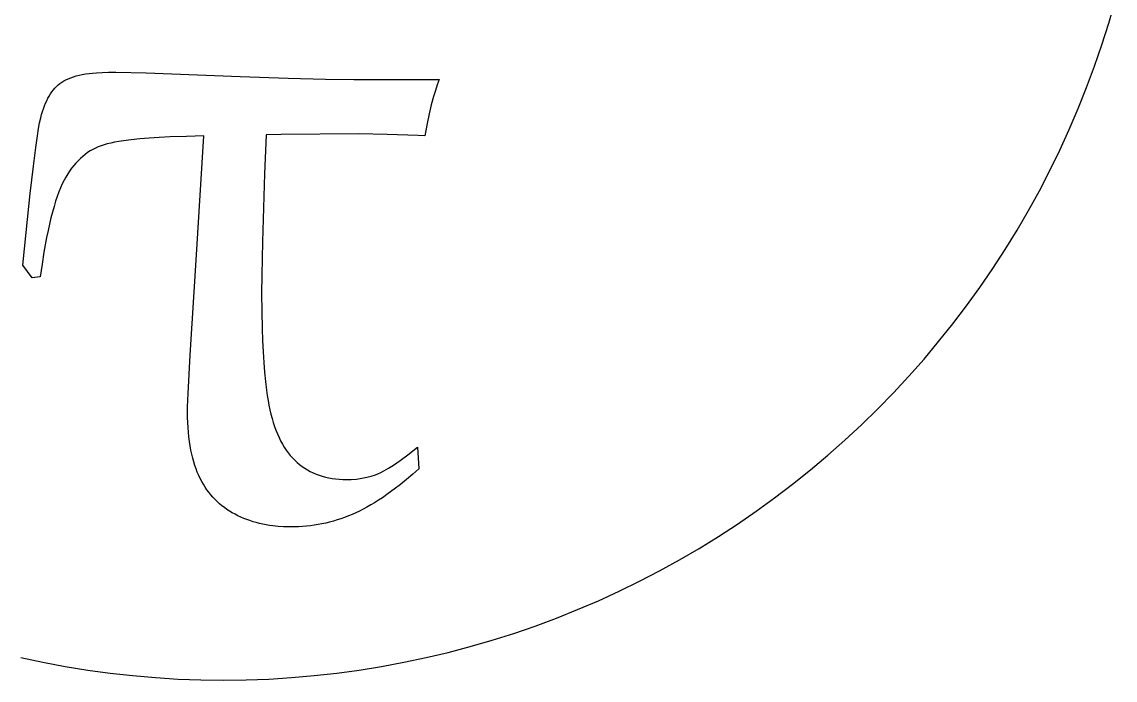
# Model space of a CAD drawing. Header units: metres. Extents: x -40 to 40, y -130 to 40.
# Drawn here: x -8.72 to 38.55, y -130 to -101.56 of the extents above; entities that cross this region are included whole.
import ezdxf

# ---------------------------------------------------------------- set-up
doc = ezdxf.new("R2010")
doc.units = ezdxf.units.M

msp = doc.modelspace()

# ---------------------------------------------------------------- linework, layer by layer
for p, q in [((38.2776, -101.611), (38.551, -100.669)), ((37.9811, -102.547), (38.2776, -101.611)), ((37.6618, -103.476), (37.9811, -102.547)), ((37.3197, -104.396), (37.6618, -103.476)), ((-6.70885, -104.016), (-6.60156, -103.973)), ((-6.60156, -103.973), (-6.48738, -103.933)), ((-6.48738, -103.933), (-6.3663, -103.897)), ((-6.3663, -103.897), (-6.23833, -103.865)), ((-6.23833, -103.865), (-6.10345, -103.837)), ((-6.10345, -103.837), (-5.96169, -103.812)), ((-5.96169, -103.812), (-5.813, -103.79)), ((-5.813, -103.79), (-5.65744, -103.772)), ((-5.65744, -103.772), (-5.49496, -103.758)), ((-5.49496, -103.758), (-5.23833, -103.743)), ((-5.23833, -103.743), (-4.96617, -103.736)), ((-4.96617, -103.736), (-4.64764, -103.737)), ((-4.64764, -103.737), (-3.34344, -103.766)), ((-3.34344, -103.766), (0.71936, -103.927)), ((0.71936, -103.927), (2.79889, -103.999)), ((-7.35159, -104.501), (-7.28514, -104.424)), ((-7.28514, -104.424), (-7.2159, -104.351)), ((-7.2159, -104.351), (-7.14384, -104.285)), ((-7.14384, -104.285), (-7.069, -104.223)), ((-7.069, -104.223), (-6.98932, -104.166)), ((-6.98932, -104.166), (-6.90273, -104.112)), ((-6.90273, -104.112), (-6.80923, -104.062)), ((-6.80923, -104.062), (-6.70885, -104.016)), ((2.79889, -103.999), (4.41006, -104.038)), ((4.41006, -104.038), (5.63666, -104.054)), ((5.63666, -104.054), (9.327, -104.056)), ((9.24312, -104.28), (9.16168, -104.524)), ((9.327, -104.056), (9.24312, -104.28)), ((36.9552, -105.307), (37.3197, -104.396)), ((-7.64183, -104.968), (-7.58939, -104.864)), ((-7.58939, -104.864), (-7.53413, -104.766)), ((-7.53413, -104.766), (-7.47609, -104.672)), ((-7.47609, -104.672), (-7.41524, -104.584)), ((-7.41524, -104.584), (-7.35159, -104.501)), ((9.08269, -104.788), (8.98738, -105.144)), ((9.16168, -104.524), (9.08269, -104.788)), ((-7.82365, -105.438), (-7.78239, -105.312)), ((-7.78239, -105.312), (-7.73834, -105.192)), ((-7.73834, -105.192), (-7.69148, -105.078)), ((-7.69148, -105.078), (-7.64183, -104.968)), ((8.98738, -105.144), (8.89587, -105.531)), ((36.5684, -106.21), (36.9552, -105.307)), ((-7.94601, -105.918), (-7.89777, -105.704)), ((-7.89777, -105.704), (-7.86211, -105.568)), ((-7.86211, -105.568), (-7.82365, -105.438)), ((8.89587, -105.531), (8.8082, -105.948)), ((-8.04333, -106.481), (-7.9928, -106.169)), ((-7.9928, -106.169), (-7.94601, -105.918)), ((8.8082, -105.948), (8.70799, -106.488)), ((36.1596, -107.102), (36.5684, -106.21)), ((-8.11655, -106.994), (-8.04333, -106.481)), ((-4.87346, -106.796), (-5.02536, -106.832)), ((-4.70531, -106.762), (-4.87346, -106.796)), ((-4.52089, -106.73), (-4.70531, -106.762)), ((-4.32022, -106.7), (-4.52089, -106.73)), ((-3.98872, -106.658), (-4.32022, -106.7)), ((-3.62065, -106.62), (-3.98872, -106.658)), ((-3.21602, -106.587), (-3.62065, -106.62)), ((-2.77478, -106.558), (-3.21602, -106.587)), ((-2.29698, -106.533), (-2.77478, -106.558)), ((-1.60301, -106.507), (-2.29698, -106.533)), ((-0.844009, -106.488), (-1.60301, -106.507)), ((-1.177, -111.852), (-0.844009, -106.488)), ((1.84, -106.445), (1.77652, -108.133)), ((2.5, -106.424), (1.84, -106.445)), ((5.8513, -106.404), (2.5, -106.424)), ((7.07275, -106.423), (5.8513, -106.404)), ((8.41631, -106.473), (7.07275, -106.423)), ((8.70799, -106.488), (8.41631, -106.473)), ((-8.21745, -107.79), (-8.11655, -106.994)), ((-5.97946, -107.289), (-6.08427, -107.374)), ((-5.87161, -107.211), (-5.97946, -107.289)), ((-5.76076, -107.139), (-5.87161, -107.211)), ((-5.64685, -107.073), (-5.76076, -107.139)), ((-5.52994, -107.013), (-5.64685, -107.073)), ((-5.40999, -106.959), (-5.52994, -107.013)), ((-5.287, -106.912), (-5.40999, -106.959)), ((-5.16101, -106.87), (-5.287, -106.912)), ((-5.02536, -106.832), (-5.16101, -106.87)), ((35.729, -107.984), (36.1596, -107.102)), ((-6.38057, -107.662), (-6.47327, -107.771)), ((-6.28482, -107.56), (-6.38057, -107.662)), ((-6.18607, -107.464), (-6.28482, -107.56)), ((-6.08427, -107.374), (-6.18607, -107.464)), ((-8.35229, -108.972), (-8.21745, -107.79)), ((-6.73325, -108.133), (-6.81384, -108.265)), ((-6.64961, -108.006), (-6.73325, -108.133)), ((-6.56296, -107.885), (-6.64961, -108.006)), ((-6.47327, -107.771), (-6.56296, -107.885)), ((1.77652, -108.133), (1.68256, -111.061)), ((35.2768, -108.856), (35.729, -107.984)), ((-6.96748, -108.558), (-7.04192, -108.726)), ((-6.89154, -108.405), (-6.96748, -108.558)), ((-6.81384, -108.265), (-6.89154, -108.405)), ((-8.52858, -110.663), (-8.35229, -108.972)), ((-7.18623, -109.103), (-7.25612, -109.314)), ((-7.11482, -108.907), (-7.18623, -109.103)), ((-7.04192, -108.726), (-7.11482, -108.907)), ((34.8035, -109.716), (35.2768, -108.856)), ((-7.32449, -109.538), (-7.39136, -109.777)), ((-7.25612, -109.314), (-7.32449, -109.538)), ((-7.4567, -110.031), (-7.52054, -110.298)), ((-7.39136, -109.777), (-7.4567, -110.031)), ((34.3091, -110.564), (34.8035, -109.716)), ((-7.58286, -110.58), (-7.64366, -110.876)), ((-7.52054, -110.298), (-7.58286, -110.58)), ((33.7941, -111.4), (34.3091, -110.564)), ((-8.66701, -112.077), (-8.52858, -110.663)), ((-7.64366, -110.876), (-7.70296, -111.187)), ((1.68256, -111.061), (1.6524, -112.502)), ((-7.76074, -111.512), (-7.84457, -112.026)), ((-7.70296, -111.187), (-7.76074, -111.512)), ((33.2588, -112.223), (33.7941, -111.4)), ((-1.44044, -115.958), (-1.177, -111.852)), ((-8.27501, -112.614), (-8.66701, -112.077)), ((-7.84457, -112.026), (-7.925, -112.572)), ((32.7034, -113.032), (33.2588, -112.223)), ((-7.925, -112.572), (-8.27501, -112.614)), ((1.6524, -112.502), (1.64828, -113.299)), ((1.64828, -113.299), (1.65533, -114.081)), ((32.1283, -113.828), (32.7034, -113.032)), ((31.5338, -114.609), (32.1283, -113.828)), ((1.65533, -114.081), (1.6718, -114.813)), ((1.6718, -114.813), (1.69031, -115.328)), ((30.9204, -115.376), (31.5338, -114.609)), ((1.69031, -115.328), (1.71411, -115.814)), ((30.2883, -116.127), (30.9204, -115.376)), ((-1.52997, -117.611), (-1.44044, -115.958)), ((1.71411, -115.814), (1.74319, -116.271)), ((1.74319, -116.271), (1.77757, -116.699)), ((29.638, -116.862), (30.2883, -116.127)), ((1.77757, -116.699), (1.81725, -117.099)), ((1.81725, -117.099), (1.86221, -117.469)), ((28.9699, -117.582), (29.638, -116.862)), ((-1.55063, -118.187), (-1.52997, -117.611)), ((1.86221, -117.469), (1.89511, -117.7)), ((28.2843, -118.284), (28.9699, -117.582)), ((1.89511, -117.7), (1.93037, -117.919)), ((1.93037, -117.919), (1.96799, -118.124)), ((1.96799, -118.124), (2.00871, -118.32)), ((-1.5515, -118.425), (-1.55063, -118.187)), ((-1.54749, -118.651), (-1.5515, -118.425)), ((2.00871, -118.32), (2.05328, -118.509)), ((2.05328, -118.509), (2.10172, -118.693)), ((27.5816, -118.97), (28.2843, -118.284)), ((-1.53944, -118.871), (-1.54749, -118.651)), ((-1.52739, -119.085), (-1.53944, -118.871)), ((-1.51132, -119.292), (-1.52739, -119.085)), ((2.10172, -118.693), (2.15399, -118.87)), ((2.15399, -118.87), (2.21014, -119.04)), ((2.21014, -119.04), (2.27014, -119.205)), ((26.8624, -119.638), (27.5816, -118.97)), ((-1.49123, -119.493), (-1.51132, -119.292)), ((-1.46712, -119.688), (-1.49123, -119.493)), ((2.27014, -119.205), (2.334, -119.363)), ((2.334, -119.363), (2.40172, -119.515)), ((2.40172, -119.515), (2.47328, -119.66)), ((-1.439, -119.876), (-1.46712, -119.688)), ((-1.40685, -120.059), (-1.439, -119.876)), ((2.47328, -119.66), (2.54871, -119.8)), ((2.54871, -119.8), (2.62799, -119.932)), ((2.62799, -119.932), (2.71114, -120.059)), ((7.96429, -120.268), (8.39299, -119.937)), ((8.39299, -119.937), (8.45399, -120.866)), ((26.1269, -120.288), (26.8624, -119.638)), ((-1.37068, -120.235), (-1.40685, -120.059)), ((-1.33049, -120.404), (-1.37068, -120.235)), ((-1.2863, -120.568), (-1.33049, -120.404)), ((2.71114, -120.059), (2.79813, -120.179)), ((2.79813, -120.179), (2.88898, -120.293)), ((2.88898, -120.293), (2.98369, -120.401)), ((2.98369, -120.401), (3.08226, -120.503)), ((3.08226, -120.503), (3.18472, -120.598)), ((7.34531, -120.707), (7.63988, -120.505)), ((7.63988, -120.505), (7.96429, -120.268)), ((25.3757, -120.92), (26.1269, -120.288)), ((-1.23807, -120.725), (-1.2863, -120.568)), ((-1.18584, -120.875), (-1.23807, -120.725)), ((-1.12958, -121.02), (-1.18584, -120.875)), ((3.18472, -120.598), (3.29089, -120.687)), ((3.29089, -120.687), (3.4007, -120.771)), ((3.4007, -120.771), (3.51413, -120.849)), ((3.51413, -120.849), (3.6312, -120.921)), ((3.6312, -120.921), (3.75188, -120.987)), ((3.75188, -120.987), (3.87621, -121.048)), ((6.80229, -121.025), (6.93607, -120.956)), ((6.93607, -120.956), (7.13113, -120.843)), ((7.13113, -120.843), (7.34531, -120.707)), ((8.45399, -120.866), (8.18196, -121.107)), ((24.6093, -121.534), (25.3757, -120.92)), ((-1.06931, -121.158), (-1.12958, -121.02)), ((-1.005, -121.29), (-1.06931, -121.158)), ((-0.936966, -121.417), (-1.005, -121.29)), ((-0.865417, -121.539), (-0.936966, -121.417)), ((3.87621, -121.048), (4.00415, -121.102)), ((4.00415, -121.102), (4.13573, -121.151)), ((4.13573, -121.151), (4.27094, -121.195)), ((4.27094, -121.195), (4.40977, -121.232)), ((4.40977, -121.232), (4.55223, -121.264)), ((4.55223, -121.264), (4.69833, -121.29)), ((4.69833, -121.29), (4.84805, -121.31)), ((4.84805, -121.31), (5.0014, -121.324)), ((5.0014, -121.324), (5.15839, -121.333)), ((5.15839, -121.333), (5.31898, -121.336)), ((5.31898, -121.336), (5.51733, -121.331)), ((5.51733, -121.331), (5.75099, -121.313)), ((5.75099, -121.313), (5.97989, -121.281)), ((5.97989, -121.281), (6.20401, -121.234)), ((6.20401, -121.234), (6.38716, -121.186)), ((6.38716, -121.186), (6.56699, -121.127)), ((6.56699, -121.127), (6.67928, -121.083)), ((6.67928, -121.083), (6.80229, -121.025)), ((7.91316, -121.335), (7.64758, -121.551)), ((8.18196, -121.107), (7.91316, -121.335)), ((-0.79039, -121.658), (-0.865417, -121.539)), ((-0.711884, -121.773), (-0.79039, -121.658)), ((-0.629868, -121.883), (-0.711884, -121.773)), ((-0.544373, -121.99), (-0.629868, -121.883)), ((7.1261, -121.942), (6.87019, -122.119)), ((7.38524, -121.753), (7.1261, -121.942)), ((7.64758, -121.551), (7.38524, -121.753)), ((23.828, -122.128), (24.6093, -121.534)), ((-0.455399, -122.093), (-0.544373, -121.99)), ((-0.362915, -122.191), (-0.455399, -122.093)), ((-0.266953, -122.286), (-0.362915, -122.191)), ((-0.167511, -122.377), (-0.266953, -122.286)), ((-0.06456, -122.463), (-0.167511, -122.377)), ((6.534, -122.334), (6.36804, -122.432)), ((6.70137, -122.229), (6.534, -122.334)), ((6.87019, -122.119), (6.70137, -122.229)), ((23.0323, -122.703), (23.828, -122.128)), ((0.04187, -122.546), (-0.06456, -122.463)), ((0.151794, -122.625), (0.04187, -122.546)), ((0.265198, -122.699), (0.151794, -122.625)), ((0.382095, -122.77), (0.265198, -122.699)), ((0.502487, -122.836), (0.382095, -122.77)), ((0.626205, -122.899), (0.502487, -122.836)), ((5.55949, -122.84), (5.39987, -122.906)), ((5.71857, -122.77), (5.55949, -122.84)), ((5.87878, -122.694), (5.71857, -122.77)), ((6.04044, -122.613), (5.87878, -122.694)), ((6.20352, -122.526), (6.04044, -122.613)), ((6.36804, -122.432), (6.20352, -122.526)), ((22.2228, -123.259), (23.0323, -122.703)), ((0.752274, -122.958), (0.626205, -122.899)), ((0.880524, -123.013), (0.752274, -122.958)), ((1.01097, -123.064), (0.880524, -123.013)), ((1.14362, -123.111), (1.01097, -123.064)), ((1.27844, -123.155), (1.14362, -123.111)), ((1.41545, -123.194), (1.27844, -123.155)), ((1.55466, -123.23), (1.41545, -123.194)), ((1.69604, -123.263), (1.55466, -123.23)), ((1.83963, -123.291), (1.69604, -123.263)), ((1.9854, -123.316), (1.83963, -123.291)), ((2.13336, -123.337), (1.9854, -123.316)), ((2.35941, -123.361), (2.13336, -123.337)), ((2.59038, -123.376), (2.35941, -123.361)), ((3.41971, -123.365), (3.2493, -123.376)), ((3.58929, -123.35), (3.41971, -123.365)), ((3.75804, -123.331), (3.58929, -123.35)), ((3.92596, -123.308), (3.75804, -123.331)), ((4.09305, -123.28), (3.92596, -123.308)), ((4.25931, -123.248), (4.09305, -123.28)), ((4.42474, -123.212), (4.25931, -123.248)), ((4.58934, -123.172), (4.42474, -123.212)), ((4.7531, -123.127), (4.58934, -123.172)), ((4.91605, -123.078), (4.7531, -123.127)), ((5.07816, -123.025), (4.91605, -123.078)), ((5.23943, -122.968), (5.07816, -123.025)), ((5.39987, -122.906), (5.23943, -122.968)), ((21.3999, -123.794), (22.2228, -123.259)), ((2.82626, -123.384), (2.59038, -123.376)), ((3.07806, -123.382), (2.82626, -123.384)), ((3.2493, -123.376), (3.07806, -123.382)), ((20.5641, -124.309), (21.3999, -123.794)), ((19.7159, -124.803), (20.5641, -124.309)), ((18.8559, -125.277), (19.7159, -124.803)), ((17.9845, -125.729), (18.8559, -125.277)), ((16.2096, -126.568), (17.1022, -126.16)), ((17.1022, -126.16), (17.9845, -125.729)), ((15.3073, -126.955), (16.2096, -126.568)), ((14.3958, -127.32), (15.3073, -126.955)), ((13.4756, -127.662), (14.3958, -127.32)), ((11.6114, -128.278), (12.5473, -127.981)), ((12.5473, -127.981), (13.4756, -127.662)), ((9.71919, -128.801), (10.6685, -128.551)), ((10.6685, -128.551), (11.6114, -128.278)), ((-8.76404, -129.028), (-7.8036, -129.231)), ((7.8036, -129.231), (8.76404, -129.028)), ((8.76404, -129.028), (9.71919, -128.801)), ((-7.8036, -129.231), (-6.83847, -129.411)), ((-6.83847, -129.411), (-5.86922, -129.567)), ((5.86922, -129.567), (6.83847, -129.411)), ((6.83847, -129.411), (7.8036, -129.231)), ((-5.86922, -129.567), (-4.89642, -129.699)), ((-4.89642, -129.699), (-3.92068, -129.807)), ((-3.92068, -129.807), (-2.94258, -129.892)), ((-2.94258, -129.892), (-1.96269, -129.952)), ((-1.96269, -129.952), (-0.981644, -129.988)), ((0.981644, -129.988), (1.96269, -129.952)), ((1.96269, -129.952), (2.94258, -129.892)), ((2.94258, -129.892), (3.92068, -129.807)), ((3.92068, -129.807), (4.89642, -129.699)), ((4.89642, -129.699), (5.86922, -129.567)), ((-0.981644, -129.988), (0, -130)), ((0, -130), (0.981644, -129.988))]:
    msp.add_line(p, q)

doc.saveas('drawing.dxf')
